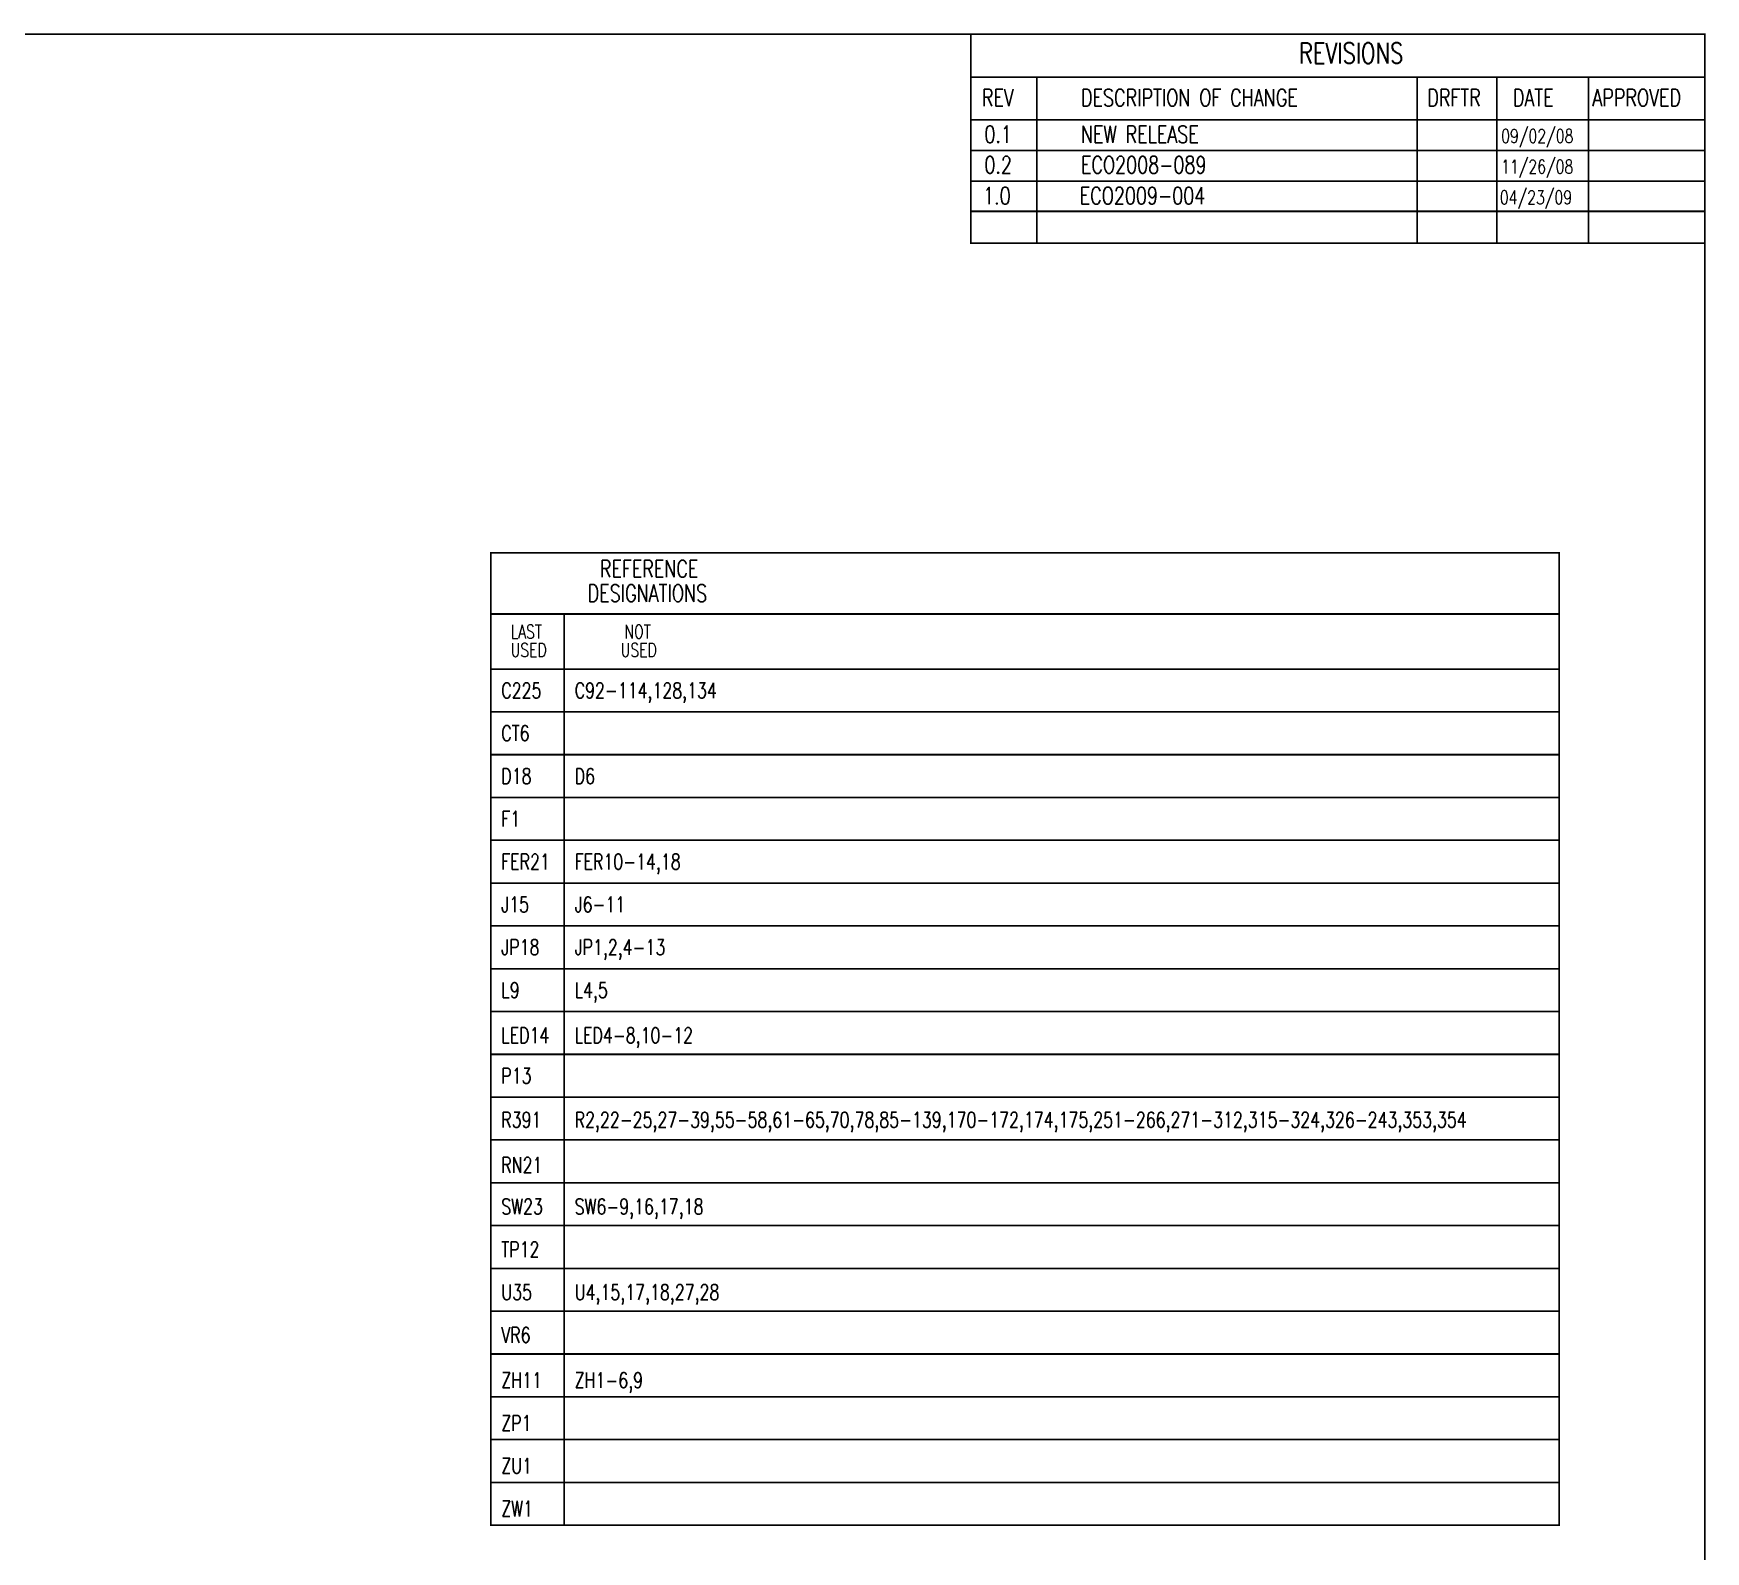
# Model space of a CAD drawing. Extents: x -3908 to 11948, y -2965 to 7442.
# Drawn here: x 5112 to 11948, y 1236 to 7442 of the extents above; entities that cross this region are included whole.
import ezdxf

# ---------------------------------------------------------------- set-up
doc = ezdxf.new("R2010")
doc.units = 0
doc.header["$MEASUREMENT"] = 0
doc.layers.get('0').update_dxf_attribs({"linetype": 'CONTINUOUS'})
for name, color, linetype in [('2D_LINE_00', 7, 'CONTINUOUS'), ('2D_LINE_27', 7, 'CONTINUOUS'), ('TEXT_00', 7, 'CONTINUOUS'), ('TEXT_27', 7, 'CONTINUOUS')]:
    doc.layers.add(name, color=color, linetype=linetype)
doc.styles.add('W7', font='simplex', dxfattribs={"width": 0.75})

# ---------------------------------------------------------------- blocks, each defined once
blk = doc.blocks.new('SMOOTH_7')
at = {"const_width": 3.5}
blk.add_lwpolyline([(-1.75, 0, 1), (1.75, 0, 1)], format="xyb", close=True, dxfattribs=at)
blk = doc.blocks.new('DRAWING_59')
at = {"layer": '2D_LINE_00', "const_width": 7}
blk.add_lwpolyline([(16205, -606.25), (16205, -181.25), (13205, -181.25), (13205, -356.25), (16205, -356.25), (16205, -481.25), (13205, -481.25), (13205, -606.25), (16201, -606.25)], dxfattribs=at)
at = {"layer": '2D_LINE_00'}
for p in [(13205, -181.25), (16205, -181.25), (13205, -356.25), (16205, -356.25), (13205, -481.25), (16205, -481.25), (13205, -606.25), (16201, -606.25), (16205, -606.25)]:
    blk.add_blockref('SMOOTH_7', p, dxfattribs=at)
blk = doc.blocks.new('DRAWING_60')
at = {"layer": '2D_LINE_00', "const_width": 7}
blk.add_lwpolyline([(0, 0), (-26, 0), (-26, -678.75), (1529, -678.75), (1529, 0), (1854, 0), (1854, -678.75), (2229, -678.75), (2229, 0)], dxfattribs=at)
at = {"layer": '2D_LINE_00'}
for p in [(-26, 0), (0, 0), (1529, 0), (1854, 0), (2229, 0), (-26, -678.75), (1529, -678.75), (1854, -678.75), (2229, -678.75)]:
    blk.add_blockref('SMOOTH_7', p, dxfattribs=at)
blk = doc.blocks.new('DRAWING_61')
at = {"layer": '2D_LINE_00', "const_width": 7}
blk.add_lwpolyline([(0, 0), (-3000, 0), (-3000, -853.75), (0, -853.75)], close=True, dxfattribs=at)
at = {"layer": '2D_LINE_00'}
for p in [(-3000, 0), (0, 0), (-3000, -853.75), (0, -853.75)]:
    blk.add_blockref('SMOOTH_7', p, dxfattribs=at)
blk = doc.blocks.new('DRAWING_62')
at = {"layer": '2D_LINE_00', "const_width": 7}
blk.add_lwpolyline([(0, 0), (0, -673.75)], dxfattribs=at)
at = {"layer": '2D_LINE_00'}
for p in [(0, 0), (0, -673.75)]:
    blk.add_blockref('SMOOTH_7', p, dxfattribs=at)
blk = doc.blocks.new('DRAWING_63')
at = {"layer": '2D_LINE_00', "const_width": 7}
blk.add_lwpolyline([(0, 0), (0, -125), (3000, -125)], dxfattribs=at)
at = {"layer": '2D_LINE_00'}
for p in [(0, 0), (0, -125), (3000, -125)]:
    blk.add_blockref('SMOOTH_7', p, dxfattribs=at)
blk = doc.blocks.new('DRAWING_64')
at = {"layer": '2D_LINE_00', "const_width": 7}
blk.add_lwpolyline([(355, -6.25), (16205, -6.25), (16205, -10406.25), (355, -10406.25)], close=True, dxfattribs=at)
at = {"layer": '2D_LINE_00'}
blk.add_blockref('SMOOTH_7', (16205, -6.25), dxfattribs=at)
blk = doc.blocks.new('DRAWING_90')
at = {"layer": '2D_LINE_27', "const_width": 7}
blk.add_lwpolyline([(0, 0), (4368.4, 0), (4368.4, -650), (0, -650)], close=True, dxfattribs=at)
at = {"layer": '2D_LINE_27'}
for p in [(0, 0), (4368.4, 0), (0, -650), (4368.4, -650)]:
    blk.add_blockref('SMOOTH_7', p, dxfattribs=at)
blk = doc.blocks.new('DRAWING_91')
at = {"layer": '2D_LINE_27', "const_width": 7}
blk.add_lwpolyline([(0, 0), (4368.4, 0), (4368.4, -225), (0, -225)], close=True, dxfattribs=at)
at = {"layer": '2D_LINE_27'}
for p in [(0, 0), (4368.4, 0), (0, -225), (4368.4, -225)]:
    blk.add_blockref('SMOOTH_7', p, dxfattribs=at)
blk = doc.blocks.new('DRAWING_92')
at = {"layer": '2D_LINE_27', "const_width": 7}
blk.add_lwpolyline([(0, 0), (0, -400)], dxfattribs=at)
at = {"layer": '2D_LINE_27'}
for p in [(0, 0), (0, -400)]:
    blk.add_blockref('SMOOTH_7', p, dxfattribs=at)
blk = doc.blocks.new('DRAWING_93')
at = {"layer": '2D_LINE_27', "const_width": 7}
blk.add_lwpolyline([(0, 0), (0, 175), (4368.4, 175), (4368.4, 0)], close=True, dxfattribs=at)
blk.add_lwpolyline([(300, 175), (300, 0)], dxfattribs=at)
at = {"layer": '2D_LINE_27'}
for p in [(0, 175), (300, 175), (4368.4, 175), (0, 0), (300, 0), (4368.4, 0)]:
    blk.add_blockref('SMOOTH_7', p, dxfattribs=at)
blk = doc.blocks.new('DRAWING_94')
at = {"layer": '2D_LINE_27', "const_width": 7}
blk.add_lwpolyline([(0, 0), (0, 175), (4368.4, 175), (4368.4, 0)], close=True, dxfattribs=at)
blk.add_lwpolyline([(300, 175), (300, 0)], dxfattribs=at)
at = {"layer": '2D_LINE_27'}
for p in [(0, 175), (300, 175), (4368.4, 175), (0, 0), (300, 0), (4368.4, 0)]:
    blk.add_blockref('SMOOTH_7', p, dxfattribs=at)
blk = doc.blocks.new('DRAWING_95')
at = {"layer": '2D_LINE_27', "const_width": 7}
blk.add_lwpolyline([(0, 0), (0, 175), (4368.4, 175), (4368.4, 0)], close=True, dxfattribs=at)
blk.add_lwpolyline([(300, 175), (300, 0)], dxfattribs=at)
at = {"layer": '2D_LINE_27'}
for p in [(0, 175), (300, 175), (4368.4, 175), (0, 0), (300, 0), (4368.4, 0)]:
    blk.add_blockref('SMOOTH_7', p, dxfattribs=at)
blk = doc.blocks.new('DRAWING_96')
at = {"layer": '2D_LINE_27', "const_width": 7}
blk.add_lwpolyline([(0, 0), (0, 175), (4368.4, 175), (4368.4, 0)], close=True, dxfattribs=at)
blk.add_lwpolyline([(300, 175), (300, 0)], dxfattribs=at)
at = {"layer": '2D_LINE_27'}
for p in [(0, 175), (300, 175), (4368.4, 175), (0, 0), (300, 0), (4368.4, 0)]:
    blk.add_blockref('SMOOTH_7', p, dxfattribs=at)
blk = doc.blocks.new('DRAWING_97')
at = {"layer": '2D_LINE_27', "const_width": 7}
blk.add_lwpolyline([(0, 0), (0, 175), (4368.4, 175), (4368.4, 0)], close=True, dxfattribs=at)
blk.add_lwpolyline([(300, 175), (300, 0)], dxfattribs=at)
at = {"layer": '2D_LINE_27'}
for p in [(0, 175), (300, 175), (4368.4, 175), (0, 0), (300, 0), (4368.4, 0)]:
    blk.add_blockref('SMOOTH_7', p, dxfattribs=at)
blk = doc.blocks.new('DRAWING_98')
at = {"layer": '2D_LINE_27', "const_width": 7}
blk.add_lwpolyline([(0, 0), (0, 175), (4368.4, 175), (4368.4, 0)], close=True, dxfattribs=at)
blk.add_lwpolyline([(300, 175), (300, 0)], dxfattribs=at)
at = {"layer": '2D_LINE_27'}
for p in [(0, 175), (300, 175), (4368.4, 175), (0, 0), (300, 0), (4368.4, 0)]:
    blk.add_blockref('SMOOTH_7', p, dxfattribs=at)
blk = doc.blocks.new('DRAWING_99')
at = {"layer": '2D_LINE_27', "const_width": 7}
blk.add_lwpolyline([(0, 0), (0, 175), (4368.4, 175), (4368.4, 0)], close=True, dxfattribs=at)
blk.add_lwpolyline([(300, 175), (300, 0)], dxfattribs=at)
at = {"layer": '2D_LINE_27'}
for p in [(0, 175), (300, 175), (4368.4, 175), (0, 0), (300, 0), (4368.4, 0)]:
    blk.add_blockref('SMOOTH_7', p, dxfattribs=at)
blk = doc.blocks.new('DRAWING_100')
at = {"layer": '2D_LINE_27', "const_width": 7}
blk.add_lwpolyline([(0, 0), (0, 175), (4368.4, 175), (4368.4, 0)], close=True, dxfattribs=at)
blk.add_lwpolyline([(300, 175), (300, 0)], dxfattribs=at)
at = {"layer": '2D_LINE_27'}
for p in [(0, 175), (300, 175), (4368.4, 175), (0, 0), (300, 0), (4368.4, 0)]:
    blk.add_blockref('SMOOTH_7', p, dxfattribs=at)
blk = doc.blocks.new('DRAWING_101')
at = {"layer": '2D_LINE_27', "const_width": 7}
blk.add_lwpolyline([(0, 0), (0, 175), (4368.4, 175), (4368.4, 0)], close=True, dxfattribs=at)
blk.add_lwpolyline([(300, 175), (300, 0)], dxfattribs=at)
at = {"layer": '2D_LINE_27'}
for p in [(0, 175), (300, 175), (4368.4, 175), (0, 0), (300, 0), (4368.4, 0)]:
    blk.add_blockref('SMOOTH_7', p, dxfattribs=at)
blk = doc.blocks.new('DRAWING_102')
at = {"layer": '2D_LINE_27', "const_width": 7}
blk.add_lwpolyline([(0, 0), (0, -400)], dxfattribs=at)
at = {"layer": '2D_LINE_27'}
for p in [(0, 0), (0, -400)]:
    blk.add_blockref('SMOOTH_7', p, dxfattribs=at)
blk = doc.blocks.new('DRAWING_103')
at = {"layer": '2D_LINE_27', "const_width": 7}
blk.add_lwpolyline([(0, 0), (0, 175), (4368.4, 175), (4368.4, 0)], close=True, dxfattribs=at)
blk.add_lwpolyline([(300, 175), (300, 0)], dxfattribs=at)
at = {"layer": '2D_LINE_27'}
for p in [(0, 175), (300, 175), (4368.4, 175), (0, 0), (300, 0), (4368.4, 0)]:
    blk.add_blockref('SMOOTH_7', p, dxfattribs=at)
blk = doc.blocks.new('DRAWING_104')
at = {"layer": '2D_LINE_27', "const_width": 7}
blk.add_lwpolyline([(0, 0), (0, 175), (4368.4, 175), (4368.4, 0)], close=True, dxfattribs=at)
blk.add_lwpolyline([(300, 175), (300, 0)], dxfattribs=at)
at = {"layer": '2D_LINE_27'}
for p in [(0, 175), (300, 175), (4368.4, 175), (0, 0), (300, 0), (4368.4, 0)]:
    blk.add_blockref('SMOOTH_7', p, dxfattribs=at)
blk = doc.blocks.new('DRAWING_105')
at = {"layer": '2D_LINE_27', "const_width": 7}
blk.add_lwpolyline([(0, 0), (0, 175), (4368.4, 175), (4368.4, 0)], close=True, dxfattribs=at)
blk.add_lwpolyline([(300, 175), (300, 0)], dxfattribs=at)
at = {"layer": '2D_LINE_27'}
for p in [(0, 175), (300, 175), (4368.4, 175), (0, 0), (300, 0), (4368.4, 0)]:
    blk.add_blockref('SMOOTH_7', p, dxfattribs=at)
blk = doc.blocks.new('DRAWING_106')
at = {"layer": '2D_LINE_27', "const_width": 7}
blk.add_lwpolyline([(0, 0), (0, 175), (4368.4, 175), (4368.4, 0)], close=True, dxfattribs=at)
blk.add_lwpolyline([(300, 175), (300, 0)], dxfattribs=at)
at = {"layer": '2D_LINE_27'}
for p in [(0, 175), (300, 175), (4368.4, 175), (0, 0), (300, 0), (4368.4, 0)]:
    blk.add_blockref('SMOOTH_7', p, dxfattribs=at)
blk = doc.blocks.new('DRAWING_107')
at = {"layer": '2D_LINE_27', "const_width": 7}
blk.add_lwpolyline([(0, 0), (0, 175), (4368.4, 175), (4368.4, 0)], close=True, dxfattribs=at)
blk.add_lwpolyline([(300, 175), (300, 0)], dxfattribs=at)
at = {"layer": '2D_LINE_27'}
for p in [(0, 175), (300, 175), (4368.4, 175), (0, 0), (300, 0), (4368.4, 0)]:
    blk.add_blockref('SMOOTH_7', p, dxfattribs=at)
blk = doc.blocks.new('DRAWING_108')
at = {"layer": '2D_LINE_27', "const_width": 7}
blk.add_lwpolyline([(0, 0), (0, 175), (4368.4, 175), (4368.4, 0)], close=True, dxfattribs=at)
blk.add_lwpolyline([(300, 175), (300, 0)], dxfattribs=at)
at = {"layer": '2D_LINE_27'}
for p in [(0, 175), (300, 175), (4368.4, 175), (0, 0), (300, 0), (4368.4, 0)]:
    blk.add_blockref('SMOOTH_7', p, dxfattribs=at)
blk = doc.blocks.new('DRAWING_109')
at = {"layer": '2D_LINE_27', "const_width": 7}
blk.add_lwpolyline([(0, 0), (0, 175), (4368.4, 175), (4368.4, 0)], close=True, dxfattribs=at)
blk.add_lwpolyline([(300, 175), (300, 0)], dxfattribs=at)
at = {"layer": '2D_LINE_27'}
for p in [(0, 175), (300, 175), (4368.4, 175), (0, 0), (300, 0), (4368.4, 0)]:
    blk.add_blockref('SMOOTH_7', p, dxfattribs=at)
blk = doc.blocks.new('DRAWING_266')
at = {"layer": '2D_LINE_27', "const_width": 7}
blk.add_lwpolyline([(0, 0), (0, 175), (4368.4, 175), (4368.4, 0)], close=True, dxfattribs=at)
blk.add_lwpolyline([(300, 175), (300, 0)], dxfattribs=at)
at = {"layer": '2D_LINE_27'}
for p in [(0, 175), (300, 175), (4368.4, 175), (0, 0), (300, 0), (4368.4, 0)]:
    blk.add_blockref('SMOOTH_7', p, dxfattribs=at)
blk = doc.blocks.new('DRAWING_267')
at = {"layer": '2D_LINE_27', "const_width": 7}
blk.add_lwpolyline([(0, 0), (0, 175), (4368.4, 175), (4368.4, 0)], close=True, dxfattribs=at)
blk.add_lwpolyline([(300, 175), (300, 0)], dxfattribs=at)
at = {"layer": '2D_LINE_27'}
for p in [(0, 175), (300, 175), (4368.4, 175), (0, 0), (300, 0), (4368.4, 0)]:
    blk.add_blockref('SMOOTH_7', p, dxfattribs=at)
blk = doc.blocks.new('DRAWING_268')
at = {"layer": '2D_LINE_27', "const_width": 7}
blk.add_lwpolyline([(0, 0), (0, 175), (4368.4, 175), (4368.4, 0)], close=True, dxfattribs=at)
blk.add_lwpolyline([(300, 175), (300, 0)], dxfattribs=at)
at = {"layer": '2D_LINE_27'}
for p in [(0, 175), (300, 175), (4368.4, 175), (0, 0), (300, 0), (4368.4, 0)]:
    blk.add_blockref('SMOOTH_7', p, dxfattribs=at)

msp = doc.modelspace()

# ---------------------------------------------------------------- block references
for name, p in [('DRAWING_64', (-4260, 7445)), ('DRAWING_61', (11945, 7438.8)), ('DRAWING_59', (-4260, 7445)), ('DRAWING_60', (9241, 7263.8)), ('DRAWING_62', (9215, 7263.8)), ('DRAWING_63', (8945, 6840)), ('DRAWING_90', (6981.6, 5318.9)), ('DRAWING_91', (6981.6, 5068.9)), ('DRAWING_92', (7281.6, 5068.9)), ('DRAWING_102', (7281.6, 5068.9)), ('DRAWING_93', (6981.6, 4493.9)), ('DRAWING_103', (6981.6, 4318.9)), ('DRAWING_94', (6981.6, 4143.9)), ('DRAWING_95', (6981.6, 3968.9)), ('DRAWING_106', (6981.6, 3793.9)), ('DRAWING_96', (6981.6, 3618.9)), ('DRAWING_97', (6981.6, 3443.9)), ('DRAWING_98', (6981.6, 3268.9)), ('DRAWING_99', (6981.6, 3093.9)), ('DRAWING_100', (6981.6, 2918.9)), ('DRAWING_101', (6981.6, 2743.9)), ('DRAWING_104', (6981.6, 2568.9)), ('DRAWING_105', (6981.6, 2393.9)), ('DRAWING_107', (6981.6, 2218.9)), ('DRAWING_108', (6981.6, 2043.9)), ('DRAWING_109', (6981.6, 1868.9)), ('DRAWING_266', (6981.6, 1693.9)), ('DRAWING_267', (6981.6, 1518.9)), ('DRAWING_268', (6981.6, 1343.9))]:
    msp.add_blockref(name, p)

# ---------------------------------------------------------------- texts
at = {"layer": 'TEXT_00', "style": 'W7', "width": 0.75}
for s, height, p in [('REVISIONS', 84, (10286, 7320)), ('REV', 70, (8990, 7145)), ('DESCRIPTION OF CHANGE', 70, (9395, 7145)), ('DRFTR', 70, (10811, 7145)), ('DATE', 70, (11161, 7145)), ('APPROVED', 70, (11486, 7145)), ('0.1', 70, (9000, 6995)), ('NEW RELEASE', 70, (9395, 6995)), ('09/02/08', 56, (11113, 6995)), ('0.2', 70, (9000, 6870)), ('ECO2008-089', 70, (9395, 6870)), ('11/26/08', 56, (11112.5, 6870)), ('1.0', 70, (8995, 6743.8)), ('ECO2009-004', 70, (9390, 6743.8)), ('04/23/09', 56, (11107.5, 6743.8))]:
    msp.add_text(s, height=height, dxfattribs=at).set_placement(p)
at = {"layer": 'TEXT_27', "style": 'W7', "width": 0.75}
for s, height, p in [('REFERENCE', 70, (7428.1, 5218.9)), ('REFERENCE', 70, (7428.1, 5218.9)), ('DESIGNATIONS', 70, (7378.1, 5118.9)), ('DESIGNATIONS', 70, (7378.1, 5118.9)), ('LAST', 56, (7063.1, 4968.9)), ('LAST', 56, (7063.1, 4968.9)), ('NOT', 56, (7528.1, 4968.9)), ('NOT', 56, (7528.1, 4968.9)), ('USED', 56, (7063.1, 4893.9)), ('USED', 56, (7063.1, 4893.9)), ('USED', 56, (7513.1, 4893.9)), ('USED', 56, (7513.1, 4893.9)), ('C225', 63, (7025, 4725)), ('C92-114,128,134', 63, (7325, 4725)), ('CT6', 63, (7025, 4550)), ('D18', 63, (7025, 4375)), ('D6', 63, (7325, 4375)), ('F1', 63, (7025, 4200)), ('FER21', 63, (7025, 4025)), ('FER10-14,18', 63, (7325, 4025)), ('J15', 63, (7025, 3850)), ('J6-11', 63, (7325, 3850)), ('JP18', 63, (7025, 3675)), ('JP1,2,4-13', 63, (7325, 3675)), ('L9', 63, (7025, 3500)), ('L4,5', 63, (7325, 3500)), ('LED14', 63, (7025, 3315)), ('LED4-8,10-12', 63, (7325, 3315)), ('P13', 63, (7025, 3150)), ('R391', 63, (7025, 2970)), ('R2,22-25,27-39,55-58,61-65,70,78,85-139,170-172,174,175,251-266,271-312,315-324,326-243,353,354', 63, (7325, 2970)), ('RN21', 63, (7025, 2785)), ('SW23', 63, (7025, 2615)), ('SW6-9,16,17,18', 63, (7325, 2615)), ('TP12', 63, (7025, 2440)), ('U35', 63, (7025, 2265)), ('U4,15,17,18,27,28', 63, (7325, 2265)), ('VR6', 63, (7025, 2090)), ('ZH11', 63, (7025, 1905)), ('ZH1-6,9', 63, (7325, 1905)), ('ZP1', 63, (7025, 1730)), ('ZU1', 63, (7025, 1555)), ('ZW1', 63, (7025, 1380))]:
    msp.add_text(s, height=height, dxfattribs=at).set_placement(p)

doc.saveas('drawing.dxf')
